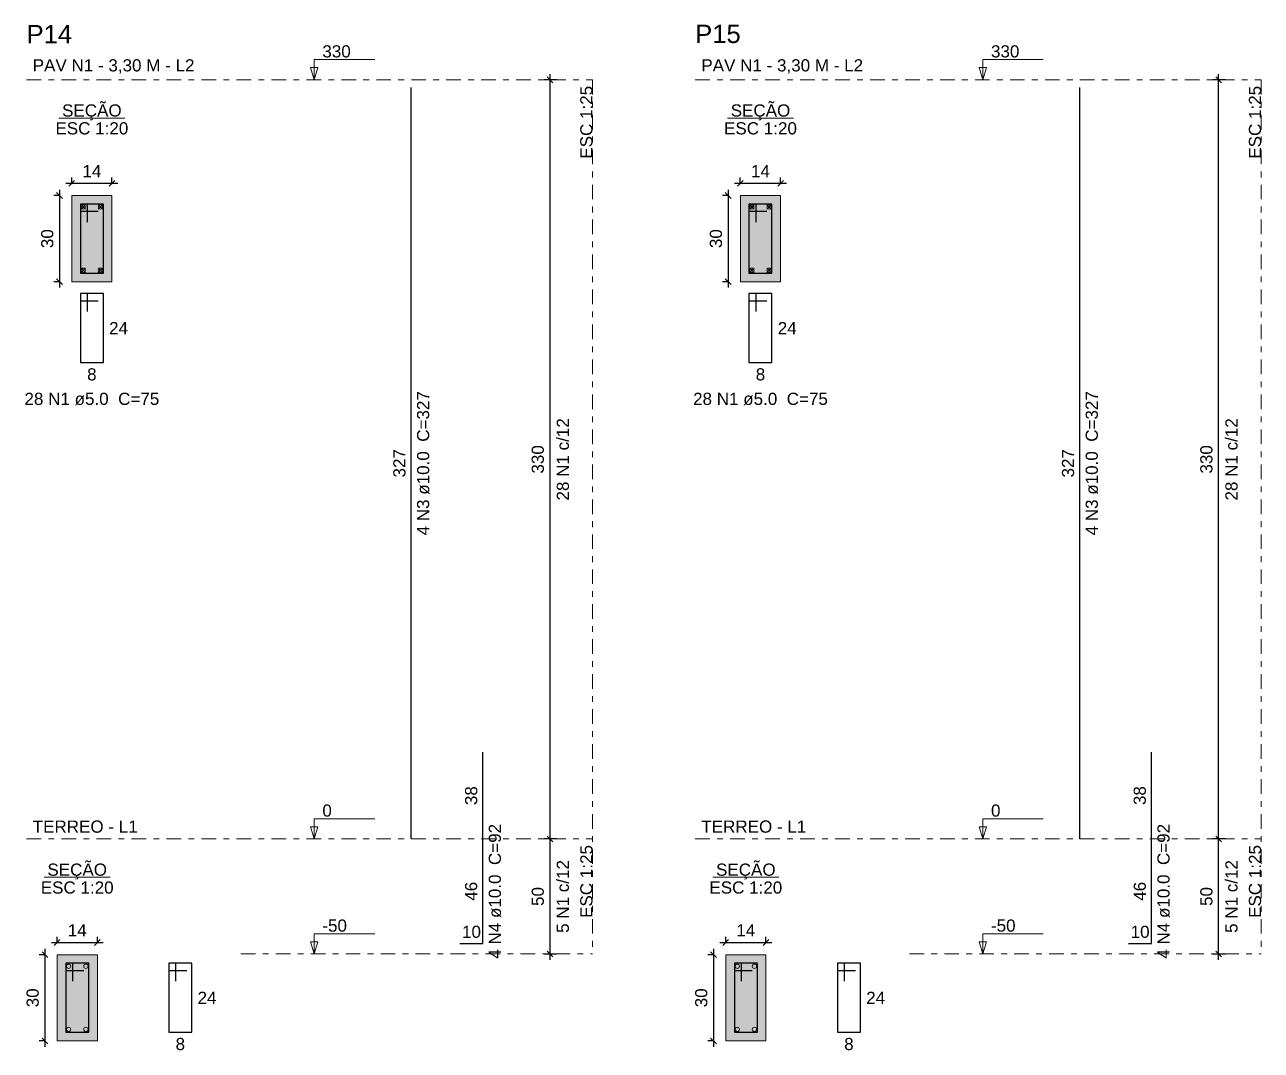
# Model space of a CAD drawing. Header units: millimetres. Extents: x -34 to 951, y -76 to 463.
# Drawn here: x 207.59 to 229.08, y -20.73 to -2.9 of the extents above; entities that cross this region are included whole.
import ezdxf

# ---------------------------------------------------------------- set-up
doc = ezdxf.new("R2010")
doc.units = ezdxf.units.MM
doc.header["$MEASUREMENT"] = 0
doc.linetypes.add('DASHDOT', pattern=[2.54, 1.27, -0.635, 0, -0.635])
doc.linetypes.add('NULL', pattern=[0])
for name, color, linetype, lineweight in [('Descrição da armadura', 7, 'Continuous', 0), ('DT-Barras na forma', 7, 'Continuous', 30), ('DT-Barras no corte', 5, 'Continuous', 5), ('DT-Barras rebatidas', 7, 'Continuous', 30), ('DT-Cotas', 7, 'Continuous', 5), ('DT-Forma', 5, 'Continuous', 5), ('DT-Hachura seção pilares', 252, 'Continuous', 5), ('DT-Pontilhado', 7, 'DASHDOT', 5), ('DT-Textos', 7, 'Continuous', 5), ('DT-Título', 7, 'Continuous', 20), ('Textos armaduras', 7, 'Continuous', 0)]:
    doc.layers.add(name, color=color, linetype=linetype, lineweight=lineweight)
doc.styles.add('Arial', font='arial.ttf')
doc.dimstyles.new('UM_20.000000', dxfattribs={"dimtxt": 0.18, "dimasz": 0.1, "dimexe": 0.1, "dimexo": 0.2, "dimgap": 0, "dimtad": 1, "dimtih": 1, "dimtoh": 1, "dimdec": 1, "dimlfac": 20, "dimzin": 0, "dimdsep": 46, "dimtxsty": 'Standard', "dimcen": 0.09, "dimdle": 0.1, "dimadec": 1, "dimazin": 2, "dimtfac": 1, "dimtdec": 4, "dimtofl": 0, "dimtmove": 0, "dimatfit": 3, "dimfxl": 1, "dimtolj": 1, "dimarcsym": 0})
doc.dimstyles.new('UM_25.000000', dxfattribs={"dimtxt": 0.18, "dimasz": 0.1, "dimexe": 0.1, "dimexo": 0.2, "dimgap": 0, "dimtad": 1, "dimtih": 1, "dimtoh": 1, "dimdec": 1, "dimlfac": 25, "dimzin": 0, "dimdsep": 46, "dimtxsty": 'Standard', "dimcen": 0.09, "dimdle": 0.1, "dimadec": 1, "dimazin": 2, "dimtfac": 1, "dimtdec": 4, "dimtofl": 0, "dimtmove": 0, "dimatfit": 3, "dimfxl": 1, "dimtolj": 1, "dimarcsym": 0})

# ---------------------------------------------------------------- blocks, each defined once
blk = doc.blocks.new('_Oblique')
at = {"color": 0, "linetype": 'ByBlock', "lineweight": -2}
blk.add_line((-0.5, -0.5), (0.5, 0.5), dxfattribs=at)
blk = doc.blocks.new('*D311')
at = {"layer": 'Defpoints', "color": 0, "transparency": 16777216}
for p in [(208.405, -5.873), (208.193, -7.373), (208.405, -7.373)]:
    blk.add_point(p, dxfattribs=at)
at = {"layer": 'DT-Cotas', "color": 0, "lineweight": -2, "transparency": 16777216}
for p, q in [((208.193, -5.773), (208.193, -7.473)), ((208.205, -5.873), (208.093, -5.873)), ((208.205, -7.373), (208.093, -7.373))]:
    blk.add_line(p, q, dxfattribs=at)
at = {"layer": 'DT-Cotas', "color": 0, "lineweight": -2, "transparency": 16777216, "xscale": 0.1, "yscale": 0.1, "zscale": 0.1}
for p, rotation in [((208.193, -5.873), 90), ((208.193, -7.373), 270)]:
    blk.add_blockref('_Oblique', p, dxfattribs=dict(at, rotation=rotation))
at = {"layer": 'DT-Cotas', "color": 7, "transparency": 16777216, "insert": (207.981, -6.623), "char_height": 0.2118, "attachment_point": 5, "rotation": 90, "style": 'Arial'}
blk.add_mtext('\\A1;30', dxfattribs=at)
blk = doc.blocks.new('*D312')
at = {"layer": 'Defpoints', "color": 0, "transparency": 16777216}
for p in [(209.105, -5.661), (208.405, -5.873), (209.105, -5.873)]:
    blk.add_point(p, dxfattribs=at)
at = {"layer": 'DT-Cotas', "color": 0, "lineweight": -2, "transparency": 16777216}
for p, q in [((208.405, -5.673), (208.405, -5.561)), ((209.105, -5.673), (209.105, -5.561)), ((208.305, -5.661), (209.205, -5.661))]:
    blk.add_line(p, q, dxfattribs=at)
at = {"layer": 'DT-Cotas', "color": 0, "lineweight": -2, "transparency": 16777216, "xscale": 0.1, "yscale": 0.1, "zscale": 0.1, "rotation": 180}
blk.add_blockref('_Oblique', (208.405, -5.661), dxfattribs=at)
at = {"layer": 'DT-Cotas', "color": 0, "lineweight": -2, "transparency": 16777216, "xscale": 0.1, "yscale": 0.1, "zscale": 0.1}
blk.add_blockref('_Oblique', (209.105, -5.661), dxfattribs=at)
at = {"layer": 'DT-Cotas', "color": 7, "transparency": 16777216, "insert": (208.755, -5.449), "char_height": 0.2118, "attachment_point": 5, "rotation": 0.0057, "style": 'Arial'}
blk.add_mtext('\\A1;14', dxfattribs=at)
blk = doc.blocks.new('*D313')
at = {"layer": 'Defpoints', "color": 0, "transparency": 16777216}
for p in [(216.72, -3.861), (217.037, -3.861), (217.037, -17.061)]:
    blk.add_point(p, dxfattribs=at)
at = {"layer": 'DT-Cotas', "color": 0, "lineweight": -2, "transparency": 16777216}
for p, q in [((216.837, -3.861), (216.62, -3.861)), ((216.72, -17.161), (216.72, -3.761)), ((216.837, -17.061), (216.62, -17.061))]:
    blk.add_line(p, q, dxfattribs=at)
at = {"layer": 'DT-Cotas', "color": 0, "lineweight": -2, "transparency": 16777216, "xscale": 0.1, "yscale": 0.1, "zscale": 0.1}
for p, rotation in [((216.72, -3.861), 90), ((216.72, -17.061), 270)]:
    blk.add_blockref('_Oblique', p, dxfattribs=dict(at, rotation=rotation))
at = {"layer": 'DT-Cotas', "color": 7, "transparency": 16777216, "insert": (216.508, -10.461), "char_height": 0.2118, "attachment_point": 5, "rotation": 90, "style": 'Arial'}
blk.add_mtext('\\A1;330', dxfattribs=at)
blk = doc.blocks.new('*D314')
at = {"layer": 'Defpoints', "color": 0, "transparency": 16777216}
for p in [(208.151, -19.073), (207.939, -20.573), (208.151, -20.573)]:
    blk.add_point(p, dxfattribs=at)
at = {"layer": 'DT-Cotas', "color": 0, "lineweight": -2, "transparency": 16777216}
for p, q in [((207.951, -19.073), (207.839, -19.073)), ((207.939, -18.973), (207.939, -20.673)), ((207.951, -20.573), (207.839, -20.573))]:
    blk.add_line(p, q, dxfattribs=at)
at = {"layer": 'DT-Cotas', "color": 0, "lineweight": -2, "transparency": 16777216, "xscale": 0.1, "yscale": 0.1, "zscale": 0.1}
for p, rotation in [((207.939, -19.073), 90), ((207.939, -20.573), 270)]:
    blk.add_blockref('_Oblique', p, dxfattribs=dict(at, rotation=rotation))
at = {"layer": 'DT-Cotas', "color": 7, "transparency": 16777216, "insert": (207.727, -19.823), "char_height": 0.2118, "attachment_point": 5, "rotation": 90, "style": 'Arial'}
blk.add_mtext('\\A1;30', dxfattribs=at)
blk = doc.blocks.new('*D315')
at = {"layer": 'Defpoints', "color": 0, "transparency": 16777216}
for p in [(208.851, -18.861), (208.151, -19.073), (208.851, -19.073)]:
    blk.add_point(p, dxfattribs=at)
at = {"layer": 'DT-Cotas', "color": 0, "lineweight": -2, "transparency": 16777216}
for p, q in [((208.051, -18.861), (208.951, -18.861)), ((208.151, -18.873), (208.151, -18.761)), ((208.851, -18.873), (208.851, -18.761))]:
    blk.add_line(p, q, dxfattribs=at)
at = {"layer": 'DT-Cotas', "color": 0, "lineweight": -2, "transparency": 16777216, "xscale": 0.1, "yscale": 0.1, "zscale": 0.1, "rotation": 180}
blk.add_blockref('_Oblique', (208.151, -18.861), dxfattribs=at)
at = {"layer": 'DT-Cotas', "color": 0, "lineweight": -2, "transparency": 16777216, "xscale": 0.1, "yscale": 0.1, "zscale": 0.1}
blk.add_blockref('_Oblique', (208.851, -18.861), dxfattribs=at)
at = {"layer": 'DT-Cotas', "color": 7, "transparency": 16777216, "insert": (208.501, -18.649), "char_height": 0.2118, "attachment_point": 5, "rotation": 0.0057, "style": 'Arial'}
blk.add_mtext('\\A1;14', dxfattribs=at)
blk = doc.blocks.new('*D316')
at = {"layer": 'Defpoints', "color": 0, "transparency": 16777216}
for p in [(216.72, -17.061), (217.037, -17.061), (217.037, -19.061)]:
    blk.add_point(p, dxfattribs=at)
at = {"layer": 'DT-Cotas', "color": 0, "lineweight": -2, "transparency": 16777216}
for p, q in [((216.72, -19.161), (216.72, -16.961)), ((216.837, -17.061), (216.62, -17.061)), ((216.837, -19.061), (216.62, -19.061))]:
    blk.add_line(p, q, dxfattribs=at)
at = {"layer": 'DT-Cotas', "color": 0, "lineweight": -2, "transparency": 16777216, "xscale": 0.1, "yscale": 0.1, "zscale": 0.1}
for p, rotation in [((216.72, -17.061), 90), ((216.72, -19.061), 270)]:
    blk.add_blockref('_Oblique', p, dxfattribs=dict(at, rotation=rotation))
at = {"layer": 'DT-Cotas', "color": 7, "transparency": 16777216, "insert": (216.508, -18.061), "char_height": 0.2118, "attachment_point": 5, "rotation": 90, "style": 'Arial'}
blk.add_mtext('\\A1;50', dxfattribs=at)
blk = doc.blocks.new('*D317')
at = {"layer": 'Defpoints', "color": 0, "transparency": 16777216}
for p in [(220.028, -5.873), (219.816, -7.373), (220.028, -7.373)]:
    blk.add_point(p, dxfattribs=at)
at = {"layer": 'DT-Cotas', "color": 0, "lineweight": -2, "transparency": 16777216}
for p, q in [((219.816, -5.773), (219.816, -7.473)), ((219.828, -5.873), (219.716, -5.873)), ((219.828, -7.373), (219.716, -7.373))]:
    blk.add_line(p, q, dxfattribs=at)
at = {"layer": 'DT-Cotas', "color": 0, "lineweight": -2, "transparency": 16777216, "xscale": 0.1, "yscale": 0.1, "zscale": 0.1}
for p, rotation in [((219.816, -5.873), 90), ((219.816, -7.373), 270)]:
    blk.add_blockref('_Oblique', p, dxfattribs=dict(at, rotation=rotation))
at = {"layer": 'DT-Cotas', "color": 7, "transparency": 16777216, "insert": (219.605, -6.623), "char_height": 0.2118, "attachment_point": 5, "rotation": 90, "style": 'Arial'}
blk.add_mtext('\\A1;30', dxfattribs=at)
blk = doc.blocks.new('*D318')
at = {"layer": 'Defpoints', "color": 0, "transparency": 16777216}
for p in [(220.728, -5.661), (220.028, -5.873), (220.728, -5.873)]:
    blk.add_point(p, dxfattribs=at)
at = {"layer": 'DT-Cotas', "color": 0, "lineweight": -2, "transparency": 16777216}
for p, q in [((220.028, -5.673), (220.028, -5.561)), ((220.728, -5.673), (220.728, -5.561)), ((219.928, -5.661), (220.828, -5.661))]:
    blk.add_line(p, q, dxfattribs=at)
at = {"layer": 'DT-Cotas', "color": 0, "lineweight": -2, "transparency": 16777216, "xscale": 0.1, "yscale": 0.1, "zscale": 0.1, "rotation": 180}
blk.add_blockref('_Oblique', (220.028, -5.661), dxfattribs=at)
at = {"layer": 'DT-Cotas', "color": 0, "lineweight": -2, "transparency": 16777216, "xscale": 0.1, "yscale": 0.1, "zscale": 0.1}
blk.add_blockref('_Oblique', (220.728, -5.661), dxfattribs=at)
at = {"layer": 'DT-Cotas', "color": 7, "transparency": 16777216, "insert": (220.378, -5.449), "char_height": 0.2118, "attachment_point": 5, "rotation": 0.0057, "style": 'Arial'}
blk.add_mtext('\\A1;14', dxfattribs=at)
blk = doc.blocks.new('*D319')
at = {"layer": 'Defpoints', "color": 0, "transparency": 16777216}
for p in [(228.343, -3.861), (228.661, -3.861), (228.661, -17.061)]:
    blk.add_point(p, dxfattribs=at)
at = {"layer": 'DT-Cotas', "color": 0, "lineweight": -2, "transparency": 16777216}
for p, q in [((228.461, -3.861), (228.243, -3.861)), ((228.343, -17.161), (228.343, -3.761)), ((228.461, -17.061), (228.243, -17.061))]:
    blk.add_line(p, q, dxfattribs=at)
at = {"layer": 'DT-Cotas', "color": 0, "lineweight": -2, "transparency": 16777216, "xscale": 0.1, "yscale": 0.1, "zscale": 0.1}
for p, rotation in [((228.343, -3.861), 90), ((228.343, -17.061), 270)]:
    blk.add_blockref('_Oblique', p, dxfattribs=dict(at, rotation=rotation))
at = {"layer": 'DT-Cotas', "color": 7, "transparency": 16777216, "insert": (228.131, -10.461), "char_height": 0.2118, "attachment_point": 5, "rotation": 90, "style": 'Arial'}
blk.add_mtext('\\A1;330', dxfattribs=at)
blk = doc.blocks.new('*D320')
at = {"layer": 'Defpoints', "color": 0, "transparency": 16777216}
for p in [(219.774, -19.073), (219.562, -20.573), (219.774, -20.573)]:
    blk.add_point(p, dxfattribs=at)
at = {"layer": 'DT-Cotas', "color": 0, "lineweight": -2, "transparency": 16777216}
for p, q in [((219.574, -19.073), (219.462, -19.073)), ((219.562, -18.973), (219.562, -20.673)), ((219.574, -20.573), (219.462, -20.573))]:
    blk.add_line(p, q, dxfattribs=at)
at = {"layer": 'DT-Cotas', "color": 0, "lineweight": -2, "transparency": 16777216, "xscale": 0.1, "yscale": 0.1, "zscale": 0.1}
for p, rotation in [((219.562, -19.073), 90), ((219.562, -20.573), 270)]:
    blk.add_blockref('_Oblique', p, dxfattribs=dict(at, rotation=rotation))
at = {"layer": 'DT-Cotas', "color": 7, "transparency": 16777216, "insert": (219.35, -19.823), "char_height": 0.2118, "attachment_point": 5, "rotation": 90, "style": 'Arial'}
blk.add_mtext('\\A1;30', dxfattribs=at)
blk = doc.blocks.new('*D321')
at = {"layer": 'Defpoints', "color": 0, "transparency": 16777216}
for p in [(220.474, -18.861), (219.774, -19.073), (220.474, -19.073)]:
    blk.add_point(p, dxfattribs=at)
at = {"layer": 'DT-Cotas', "color": 0, "lineweight": -2, "transparency": 16777216}
for p, q in [((219.674, -18.861), (220.574, -18.861)), ((219.774, -18.873), (219.774, -18.761)), ((220.474, -18.873), (220.474, -18.761))]:
    blk.add_line(p, q, dxfattribs=at)
at = {"layer": 'DT-Cotas', "color": 0, "lineweight": -2, "transparency": 16777216, "xscale": 0.1, "yscale": 0.1, "zscale": 0.1, "rotation": 180}
blk.add_blockref('_Oblique', (219.774, -18.861), dxfattribs=at)
at = {"layer": 'DT-Cotas', "color": 0, "lineweight": -2, "transparency": 16777216, "xscale": 0.1, "yscale": 0.1, "zscale": 0.1}
blk.add_blockref('_Oblique', (220.474, -18.861), dxfattribs=at)
at = {"layer": 'DT-Cotas', "color": 7, "transparency": 16777216, "insert": (220.124, -18.649), "char_height": 0.2118, "attachment_point": 5, "rotation": 0.0057, "style": 'Arial'}
blk.add_mtext('\\A1;14', dxfattribs=at)
blk = doc.blocks.new('*D322')
at = {"layer": 'Defpoints', "color": 0, "transparency": 16777216}
for p in [(228.343, -17.061), (228.661, -17.061), (228.661, -19.061)]:
    blk.add_point(p, dxfattribs=at)
at = {"layer": 'DT-Cotas', "color": 0, "lineweight": -2, "transparency": 16777216}
for p, q in [((228.343, -19.161), (228.343, -16.961)), ((228.461, -17.061), (228.243, -17.061)), ((228.461, -19.061), (228.243, -19.061))]:
    blk.add_line(p, q, dxfattribs=at)
at = {"layer": 'DT-Cotas', "color": 0, "lineweight": -2, "transparency": 16777216, "xscale": 0.1, "yscale": 0.1, "zscale": 0.1}
for p, rotation in [((228.343, -17.061), 90), ((228.343, -19.061), 270)]:
    blk.add_blockref('_Oblique', p, dxfattribs=dict(at, rotation=rotation))
at = {"layer": 'DT-Cotas', "color": 7, "transparency": 16777216, "insert": (228.131, -18.061), "char_height": 0.2118, "attachment_point": 5, "rotation": 90, "style": 'Arial'}
blk.add_mtext('\\A1;50', dxfattribs=at)

msp = doc.modelspace()

# ---------------------------------------------------------------- hatches: boundary and pattern name
at = {"layer": 'DT-Hachura seção pilares', "linetype": 'Continuous'}
for points in [[(208.405, -7.3728), (208.405, -7.3728), (209.105, -7.3728), (209.105, -5.8728), (208.405, -5.8728), (208.405, -7.3728)], [(220.0283, -7.3728), (220.0283, -7.3728), (220.7283, -7.3728), (220.7283, -5.8728), (220.0283, -5.8728), (220.0283, -7.3728)], [(208.1508, -20.5728), (208.1508, -20.5728), (208.8508, -20.5728), (208.8508, -19.0728), (208.1508, -19.0728), (208.1508, -20.5728)], [(219.7741, -20.5728), (219.7741, -20.5728), (220.4741, -20.5728), (220.4741, -19.0728), (219.7741, -19.0728), (219.7741, -20.5728)]]:
    msp.add_hatch(color=252, dxfattribs=at).paths.add_polyline_path(points)

# ---------------------------------------------------------------- linework, layer by layer
at = {"layer": 'DT-Barras na forma'}
for points in [[(208.68, -6.3353), (208.68, -6.0228), (208.555, -6.0228), (208.555, -7.2228), (208.955, -7.2228), (208.955, -6.0228), (208.555, -6.0228), (208.555, -6.1478), (208.8675, -6.1478)], [(220.3033, -6.3353), (220.3033, -6.0228), (220.1783, -6.0228), (220.1783, -7.2228), (220.5783, -7.2228), (220.5783, -6.0228), (220.1783, -6.0228), (220.1783, -6.1478), (220.4908, -6.1478)], [(208.4258, -19.5353), (208.4258, -19.2228), (208.3008, -19.2228), (208.3008, -20.4228), (208.7008, -20.4228), (208.7008, -19.2228), (208.3008, -19.2228), (208.3008, -19.3478), (208.6133, -19.3478)], [(220.0491, -19.5353), (220.0491, -19.2228), (219.9241, -19.2228), (219.9241, -20.4228), (220.3241, -20.4228), (220.3241, -19.2228), (219.9241, -19.2228), (219.9241, -19.3478), (220.2366, -19.3478)]]:
    msp.add_lwpolyline(points, dxfattribs=at)
at = {"layer": 'DT-Barras no corte'}
for p, q in [((208.5675, -6.1103), (208.6425, -6.0353)), ((208.5675, -6.0353), (208.6425, -6.1103)), ((208.8675, -6.1103), (208.9425, -6.0353)), ((208.8675, -6.0353), (208.9425, -6.1103)), ((220.1908, -6.1103), (220.2658, -6.0353)), ((220.1908, -6.0353), (220.2658, -6.1103)), ((220.4908, -6.1103), (220.5658, -6.0353)), ((220.4908, -6.0353), (220.5658, -6.1103)), ((208.5675, -7.2103), (208.6425, -7.1353)), ((208.5675, -7.1353), (208.6425, -7.2103)), ((208.8675, -7.2103), (208.9425, -7.1353)), ((208.8675, -7.1353), (208.9425, -7.2103)), ((220.1908, -7.2103), (220.2658, -7.1353)), ((220.1908, -7.1353), (220.2658, -7.2103)), ((220.4908, -7.2103), (220.5658, -7.1353)), ((220.4908, -7.1353), (220.5658, -7.2103))]:
    msp.add_line(p, q, dxfattribs=at)
for centre in [(208.605, -6.0728), (208.905, -6.0728), (220.2283, -6.0728), (220.5283, -6.0728), (208.605, -7.1728), (208.905, -7.1728), (220.2283, -7.1728), (220.5283, -7.1728), (208.3508, -19.2728), (208.6508, -19.2728), (219.9741, -19.2728), (220.2741, -19.2728), (208.3508, -20.3728), (208.6508, -20.3728), (219.9741, -20.3728), (220.2741, -20.3728)]:
    msp.add_circle(centre, 0.0375, dxfattribs=at)
at = {"layer": 'DT-Barras rebatidas'}
for points in [[(214.3075, -17.0607), (214.3075, -3.9967)], [(225.9307, -17.0607), (225.9307, -3.9967)], [(208.68, -7.8912), (208.68, -7.5787), (208.555, -7.5787), (208.555, -8.7787), (208.955, -8.7787), (208.955, -7.5787), (208.555, -7.5787), (208.555, -7.7037), (208.8675, -7.7037)], [(220.3033, -7.8912), (220.3033, -7.5787), (220.1783, -7.5787), (220.1783, -8.7787), (220.5783, -8.7787), (220.5783, -7.5787), (220.1783, -7.5787), (220.1783, -7.7037), (220.4908, -7.7037)], [(215.1547, -18.8807), (215.5547, -18.8807), (215.5547, -17.0607), (215.5547, -15.5539)], [(226.7779, -18.8807), (227.1779, -18.8807), (227.1779, -17.0607), (227.1779, -15.5539)], [(210.2178, -19.5353), (210.2178, -19.2228), (210.0928, -19.2228), (210.0928, -20.4228), (210.4928, -20.4228), (210.4928, -19.2228), (210.0928, -19.2228), (210.0928, -19.3478), (210.4053, -19.3478)], [(221.841, -19.5353), (221.841, -19.2228), (221.716, -19.2228), (221.716, -20.4228), (222.116, -20.4228), (222.116, -19.2228), (221.716, -19.2228), (221.716, -19.3478), (222.0285, -19.3478)]]:
    msp.add_lwpolyline(points, dxfattribs=at)
at = {"layer": 'DT-Forma'}
for points in [[(208.405, -7.3728), (209.105, -7.3728), (209.105, -5.8728), (208.405, -5.8728), (208.405, -7.3728)], [(220.0283, -7.3728), (220.7283, -7.3728), (220.7283, -5.8728), (220.0283, -5.8728), (220.0283, -7.3728)], [(208.1508, -20.5728), (208.8508, -20.5728), (208.8508, -19.0728), (208.1508, -19.0728), (208.1508, -20.5728)], [(219.7741, -20.5728), (220.4741, -20.5728), (220.4741, -19.0728), (219.7741, -19.0728), (219.7741, -20.5728)]]:
    msp.add_lwpolyline(points, close=True, dxfattribs=at)
at = {"layer": 'DT-Pontilhado', "ltscale": 0.2}
for p, q in [((207.6213, -3.8607), (217.4609, -3.8607)), ((217.4609, -3.8607), (217.4609, -19.0607)), ((219.2446, -3.8607), (229.0841, -3.8607)), ((229.0841, -3.8607), (229.0841, -19.0607)), ((207.6213, -17.0607), (217.4609, -17.0607)), ((219.2446, -17.0607), (229.0841, -17.0607)), ((211.344, -19.0607), (217.4609, -19.0607)), ((222.9672, -19.0607), (229.0841, -19.0607))]:
    msp.add_line(p, q, dxfattribs=at)
at = {"layer": 'DT-Textos'}
for p, q in [((208.1828, -4.5278), (209.3272, -4.5278)), ((219.806, -4.5278), (220.9505, -4.5278)), ((207.9286, -17.7278), (209.073, -17.7278)), ((219.5519, -17.7278), (220.6963, -17.7278))]:
    msp.add_line(p, q, dxfattribs=at)
for points in [[(212.6221, -3.8607), (212.6856, -3.6489), (212.5585, -3.6489), (212.6221, -3.8607), (212.6221, -3.5107), (213.6721, -3.5107)], [(224.2453, -3.8607), (224.3089, -3.6489), (224.1818, -3.6489), (224.2453, -3.8607), (224.2453, -3.5107), (225.2953, -3.5107)], [(212.6221, -17.0607), (212.6856, -16.8489), (212.5585, -16.8489), (212.6221, -17.0607), (212.6221, -16.7107), (213.6721, -16.7107)], [(224.2453, -17.0607), (224.3089, -16.8489), (224.1818, -16.8489), (224.2453, -17.0607), (224.2453, -16.7107), (225.2953, -16.7107)], [(212.6221, -19.0607), (212.6856, -18.8489), (212.5585, -18.8489), (212.6221, -19.0607), (212.6221, -18.7107), (213.6721, -18.7107)], [(224.2453, -19.0607), (224.3089, -18.8489), (224.1818, -18.8489), (224.2453, -19.0607), (224.2453, -18.7107), (225.2953, -18.7107)]]:
    msp.add_lwpolyline(points, dxfattribs=at)

# ---------------------------------------------------------------- texts
at = {"layer": 'Descrição da armadura', "linetype": 'NULL', "char_height": 0.2118, "width": 4.686721, "attachment_point": 8, "line_spacing_factor": 0.9, "style": 'Arial'}
for insert in [(208.7553, -9.5197), (220.3786, -9.5197)]:
    msp.add_mtext('28 N1 ø5.0  C=75', dxfattribs=dict(at, insert=insert))
at = {"layer": 'Descrição da armadura', "linetype": 'NULL', "char_height": 0.2118, "attachment_point": 8, "rotation": 90.00021, "line_spacing_factor": 0.9, "style": 'Arial'}
for s, insert, width in [('4 N3 ø10.0  C=327', (214.6254, -10.5286), 5.015721), ('4 N3 ø10.0  C=327', (226.2487, -10.5286), 5.015721), ('28 N1 c/12', (217.0513, -10.4607), 2.90156), ('28 N1 c/12', (228.6745, -10.4607), 2.90156), ('4 N4 ø10.0  C=92', (215.8724, -17.9706), 4.686721), ('4 N4 ø10.0  C=92', (227.4957, -17.9706), 4.686721), ('5 N1 c/12', (217.0513, -18.0607), 2.57256), ('5 N1 c/12', (228.6745, -18.0607), 2.57256)]:
    msp.add_mtext(s, dxfattribs=dict(at, insert=insert, width=width))
at = {"layer": 'DT-Textos', "linetype": 'NULL', "char_height": 0.2118, "line_spacing_factor": 0.798, "style": 'Arial'}
for s, insert, width, attachment_point in [('330', (212.7623, -3.4757), 0.987001, 7), ('330', (224.3856, -3.4757), 0.987001, 7), ('PAV N1 - 3,30 M - L2', (207.7273, -3.7547), 5.623355, 7), ('PAV N1 - 3,30 M - L2', (219.3506, -3.7547), 5.623355, 7), ('SEÇÃO', (208.7553, -4.5656), 2.072476, 8), ('SEÇÃO', (220.3786, -4.5656), 2.072476, 8), ('ESC 1:20', (208.7553, -4.8137), 2.532883, 8), ('ESC 1:20', (220.3786, -4.8137), 2.532883, 8), ('0', (212.7623, -16.6757), 0.329, 7), ('0', (224.3856, -16.6757), 0.329, 7), ('TERREO - L1', (207.7273, -16.9547), 3.650321, 7), ('TERREO - L1', (219.3506, -16.9547), 3.650321, 7), ('SEÇÃO', (208.5003, -17.7656), 2.072476, 8), ('SEÇÃO', (220.1236, -17.7656), 2.072476, 8), ('ESC 1:20', (208.5003, -18.0137), 2.532883, 8), ('ESC 1:20', (220.1236, -18.0137), 2.532883, 8), ('-50', (212.7623, -18.6757), 0.854949, 7), ('-50', (224.3856, -18.6757), 0.854949, 7)]:
    msp.add_mtext(s, dxfattribs=dict(at, insert=insert, width=width, attachment_point=attachment_point))
at = {"layer": 'DT-Textos', "linetype": 'NULL', "char_height": 0.2118, "width": 2.532883, "attachment_point": 9, "rotation": 90.00021, "line_spacing_factor": 0.798, "style": 'Arial'}
for insert in [(217.4604, -3.9666), (229.0837, -3.9666), (217.4604, -17.1666), (229.0837, -17.1666)]:
    msp.add_mtext('ESC 1:25', dxfattribs=dict(at, insert=insert))
at = {"layer": 'DT-Título', "linetype": 'NULL', "char_height": 0.3177, "width": 1.579298, "attachment_point": 7, "line_spacing_factor": 0.798, "style": 'Arial'}
for s, insert in [('P14', (207.6213, -3.2257)), ('P15', (219.2446, -3.2257))]:
    msp.add_mtext(s, dxfattribs=dict(at, insert=insert))
at = {"layer": 'Textos armaduras', "linetype": 'NULL', "char_height": 0.2118, "line_spacing_factor": 0.9, "style": 'Arial'}
for s, insert, width, attachment_point in [('24', (209.055, -8.0728), 1.058001, 1), ('24', (220.6783, -8.0728), 1.058001, 1), ('8', (208.755, -8.876), 0.729, 2), ('8', (220.3783, -8.876), 0.729, 2), ('10', (215.3547, -18.7834), 1.058001, 8), ('10', (226.9779, -18.7834), 1.058001, 8), ('24', (210.5928, -19.7169), 1.058001, 1), ('24', (222.216, -19.7169), 1.058001, 1), ('8', (210.2928, -20.5201), 0.729, 2), ('8', (221.916, -20.5201), 0.729, 2)]:
    msp.add_mtext(s, dxfattribs=dict(at, insert=insert, width=width, attachment_point=attachment_point))
at = {"layer": 'Textos armaduras', "linetype": 'NULL', "char_height": 0.2118, "attachment_point": 8, "rotation": 90.00021, "line_spacing_factor": 0.9, "style": 'Arial'}
for s, insert, width in [('327', (214.2102, -10.5287), 1.387001), ('327', (225.8334, -10.5287), 1.387001), ('38', (215.4574, -16.3073), 1.058001), ('38', (227.0806, -16.3073), 1.058001), ('46', (215.4574, -17.9707), 1.058001), ('46', (227.0806, -17.9707), 1.058001)]:
    msp.add_mtext(s, dxfattribs=dict(at, insert=insert, width=width))

# ---------------------------------------------------------------- dimensions: what is measured, and where the dimension line sits
at = {"layer": 'DT-Cotas'}
for base, p1, p2, dimstyle, override, picture, middle in [((216.7196, -3.8607), (217.0373, -17.0607), (217.0373, -3.8607), 'UM_25.000000', {"dimtxt": 0.2118, "dimasz": 0.1, "dimexe": 0.1, "dimexo": 0.2, "dimtad": 1, "dimtih": 0, "dimtoh": 0, "dimdec": 1, "dimlfac": 25, "dimzin": 8, "dimtxsty": 'Arial', "dimblk": 'Oblique', "dimblk1": 'Oblique', "dimblk2": 'Oblique', "dimsah": 1, "dimdle": 0.1, "dimse1": 0, "dimse2": 0, "dimclrt": 7, "dimadec": 1, "dimazin": 3, "dimtmove": 2, "dimldrblk": 'Oblique'}, '*D313', (216.5078, -10.4607)), ((228.3428, -3.8607), (228.6605, -17.0607), (228.6605, -3.8607), 'UM_25.000000', {"dimtxt": 0.2118, "dimasz": 0.1, "dimexe": 0.1, "dimexo": 0.2, "dimtad": 1, "dimtih": 0, "dimtoh": 0, "dimdec": 1, "dimlfac": 25, "dimzin": 8, "dimtxsty": 'Arial', "dimblk": 'Oblique', "dimblk1": 'Oblique', "dimblk2": 'Oblique', "dimsah": 1, "dimdle": 0.1, "dimse1": 0, "dimse2": 0, "dimclrt": 7, "dimadec": 1, "dimazin": 3, "dimtmove": 2, "dimldrblk": 'Oblique'}, '*D319', (228.131, -10.4607)), ((208.1932, -7.3728), (208.405, -5.8728), (208.405, -7.3728), 'UM_20.000000', {"dimtxt": 0.2118, "dimasz": 0.1, "dimexe": 0.1, "dimexo": 0.2, "dimtad": 1, "dimtih": 0, "dimtoh": 0, "dimdec": 1, "dimlfac": 20, "dimzin": 8, "dimtxsty": 'Arial', "dimblk": 'Oblique', "dimblk1": 'Oblique', "dimblk2": 'Oblique', "dimsah": 1, "dimdle": 0.1, "dimse1": 0, "dimse2": 0, "dimclrt": 7, "dimadec": 1, "dimazin": 3, "dimtmove": 2, "dimldrblk": 'Oblique'}, '*D311', (207.9814, -6.6228)), ((219.8165, -7.3728), (220.0283, -5.8728), (220.0283, -7.3728), 'UM_20.000000', {"dimtxt": 0.2118, "dimasz": 0.1, "dimexe": 0.1, "dimexo": 0.2, "dimtad": 1, "dimtih": 0, "dimtoh": 0, "dimdec": 1, "dimlfac": 20, "dimzin": 8, "dimtxsty": 'Arial', "dimblk": 'Oblique', "dimblk1": 'Oblique', "dimblk2": 'Oblique', "dimsah": 1, "dimdle": 0.1, "dimse1": 0, "dimse2": 0, "dimclrt": 7, "dimadec": 1, "dimazin": 3, "dimtmove": 2, "dimldrblk": 'Oblique'}, '*D317', (219.6047, -6.6228)), ((216.7196, -17.0607), (217.0373, -19.0607), (217.0373, -17.0607), 'UM_25.000000', {"dimtxt": 0.2118, "dimasz": 0.1, "dimexe": 0.1, "dimexo": 0.2, "dimtad": 1, "dimtih": 0, "dimtoh": 0, "dimdec": 1, "dimlfac": 25, "dimzin": 8, "dimtxsty": 'Arial', "dimblk": 'Oblique', "dimblk1": 'Oblique', "dimblk2": 'Oblique', "dimsah": 1, "dimdle": 0.1, "dimse1": 0, "dimse2": 0, "dimclrt": 7, "dimadec": 1, "dimazin": 3, "dimtmove": 2, "dimldrblk": 'Oblique'}, '*D316', (216.5078, -18.0607)), ((228.3428, -17.0607), (228.6605, -19.0607), (228.6605, -17.0607), 'UM_25.000000', {"dimtxt": 0.2118, "dimasz": 0.1, "dimexe": 0.1, "dimexo": 0.2, "dimtad": 1, "dimtih": 0, "dimtoh": 0, "dimdec": 1, "dimlfac": 25, "dimzin": 8, "dimtxsty": 'Arial', "dimblk": 'Oblique', "dimblk1": 'Oblique', "dimblk2": 'Oblique', "dimsah": 1, "dimdle": 0.1, "dimse1": 0, "dimse2": 0, "dimclrt": 7, "dimadec": 1, "dimazin": 3, "dimtmove": 2, "dimldrblk": 'Oblique'}, '*D322', (228.131, -18.0607)), ((207.939, -20.5728), (208.1508, -19.0728), (208.1508, -20.5728), 'UM_20.000000', {"dimtxt": 0.2118, "dimasz": 0.1, "dimexe": 0.1, "dimexo": 0.2, "dimtad": 1, "dimtih": 0, "dimtoh": 0, "dimdec": 1, "dimlfac": 20, "dimzin": 8, "dimtxsty": 'Arial', "dimblk": 'Oblique', "dimblk1": 'Oblique', "dimblk2": 'Oblique', "dimsah": 1, "dimdle": 0.1, "dimse1": 0, "dimse2": 0, "dimclrt": 7, "dimadec": 1, "dimazin": 3, "dimtmove": 2, "dimldrblk": 'Oblique'}, '*D314', (207.7272, -19.8228)), ((219.5623, -20.5728), (219.7741, -19.0728), (219.7741, -20.5728), 'UM_20.000000', {"dimtxt": 0.2118, "dimasz": 0.1, "dimexe": 0.1, "dimexo": 0.2, "dimtad": 1, "dimtih": 0, "dimtoh": 0, "dimdec": 1, "dimlfac": 20, "dimzin": 8, "dimtxsty": 'Arial', "dimblk": 'Oblique', "dimblk1": 'Oblique', "dimblk2": 'Oblique', "dimsah": 1, "dimdle": 0.1, "dimse1": 0, "dimse2": 0, "dimclrt": 7, "dimadec": 1, "dimazin": 3, "dimtmove": 2, "dimldrblk": 'Oblique'}, '*D320', (219.3505, -19.8228))]:
    dim = msp.add_linear_dim(base=base, p1=p1, p2=p2, angle=90, dimstyle=dimstyle, override=override, dxfattribs=at)
    dim.commit()
    dim.dimension.update_dxf_attribs({"geometry": picture, "text_midpoint": middle, "dimtype": 160, "text_rotation": 90})
for base, p1, p2, picture, middle in [((209.105, -5.661), (208.405, -5.8728), (209.105, -5.8728), '*D312', (208.755, -5.4492)), ((220.7283, -5.661), (220.0283, -5.8728), (220.7283, -5.8728), '*D318', (220.3783, -5.4492)), ((208.8508, -18.861), (208.1508, -19.0728), (208.8508, -19.0728), '*D315', (208.5008, -18.6492)), ((220.4741, -18.861), (219.7741, -19.0728), (220.4741, -19.0728), '*D321', (220.1241, -18.6492))]:
    dim = msp.add_linear_dim(base=base, p1=p1, p2=p2, dimstyle='UM_20.000000', override={"dimtxt": 0.2118, "dimasz": 0.1, "dimexe": 0.1, "dimexo": 0.2, "dimtad": 1, "dimtih": 0, "dimtoh": 0, "dimdec": 1, "dimlfac": 20, "dimzin": 8, "dimtxsty": 'Arial', "dimblk": 'Oblique', "dimblk1": 'Oblique', "dimblk2": 'Oblique', "dimsah": 1, "dimdle": 0.1, "dimse1": 0, "dimse2": 0, "dimclrt": 7, "dimadec": 1, "dimazin": 3, "dimtmove": 2, "dimldrblk": 'Oblique'}, dxfattribs=at)
    dim.commit()
    dim.dimension.update_dxf_attribs({"geometry": picture, "text_midpoint": middle, "dimtype": 160, "text_rotation": 0.00573})

doc.saveas('drawing.dxf')
